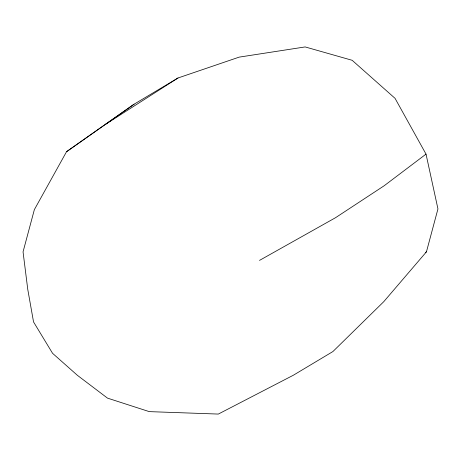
<?xml version="1.0" encoding="UTF-8"?>
<svg xmlns="http://www.w3.org/2000/svg" width="461" height="461" viewBox="0 0 461 461"><rect width="100%" height="100%" fill="white"/><g stroke="black" fill="none" stroke-linecap="round" stroke-linejoin="round"><path stroke-width="0.69" d="M426.454 251.804L437.95 208.902L426.022 154.118L395.048 98.337L352.152 60.293L305.147 46.93L239.184 57.124L178.021 77.984L134.076 104.203L66.54 151.704L34.362 209.634L23.05 251.862L27.758 289.37L33.538 321.928L52.56 353.305L77.367 375.3L107.499 398.131L149.278 411.627L218.324 414.07L293.352 375.231L332.905 351.553L383.777 301.661L426.454 251.804L425.284 252.628M426.022 154.118L384.215 185.725L335.568 217.684L259.503 260.402M66.54 151.704L134.076 104.203M105.834 124.136L178.021 77.984"/></g></svg>
